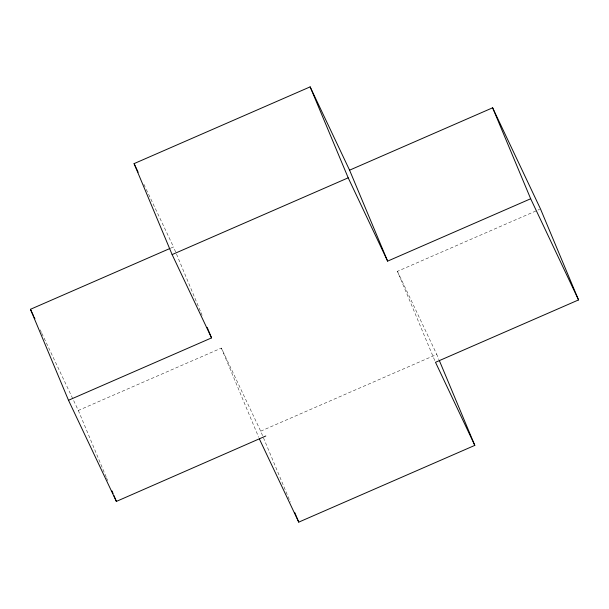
<?xml version="1.0" encoding="UTF-8"?>
<svg xmlns="http://www.w3.org/2000/svg" width="609" height="609" viewBox="0 0 609 609"><rect width="100%" height="100%" fill="white"/><g stroke="black" fill="none" stroke-linecap="round" stroke-linejoin="round"><path stroke-width="0.46" stroke-dasharray="3.04 2.28" d="M170.901 248.069L173.504 246.934L200.574 311.656M41.808 333.306L78.325 410.458L221.379 348.089L260.698 431.172L290.333 502.022M434.765 360.543L397.449 271.332L539.635 209.336M260.698 431.172L436.767 354.415L438.96 359.66M397.449 271.332L436.767 354.415M143.831 184.238L145.863 188.531M146.274 189.391L173.504 246.934M40.186 329.872L41.404 332.445M221.379 348.089L258.696 437.3M200.947 312.531L202.774 316.901M78.325 410.458L106.133 476.931M106.499 477.806L108.326 482.176"/><path stroke-width="0.91" d="M170.033 248.442L30.45 309.303L68.497 400.265L211.551 337.896L172.126 254.585L134.079 163.623L310.141 86.866L349.574 170.17L387.621 261.132L530.675 198.762L578.55 299.925L435.496 362.294L474.814 445.377L298.753 522.134L259.426 439.051M349.574 170.17L492.628 107.801L540.503 208.963L578.55 299.925M172.126 254.585L348.196 177.828L387.621 261.132M68.497 400.265L116.372 501.42L265.806 435.998M134.079 163.623L138.144 172.218M30.45 309.303L33.289 315.302M34.104 317.015L34.911 318.735M492.628 107.801L530.675 198.762M439.333 360.536L474.814 445.377M310.141 86.866L348.196 177.828M294.726 512.512L298.753 522.134M207.167 327.398L211.551 337.896M111.987 490.923L113.084 493.549M113.814 495.3L116.372 501.42"/></g></svg>
